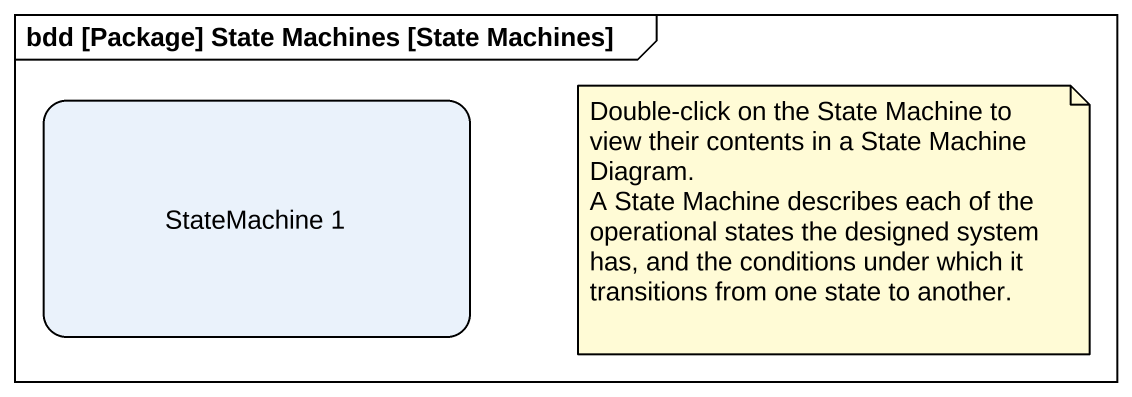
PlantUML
@startuml
mainframe bdd [Package] State Machines [State Machines]
hide empty description
state "StateMachine 1" as StateMachine_1
note as N1
  Double-click on the State Machine to view their contents in a State Machine Diagram.
  A State Machine describes each of the operational states the designed system has, and the conditions under which it transitions from one state to another.
end note
@enduml
